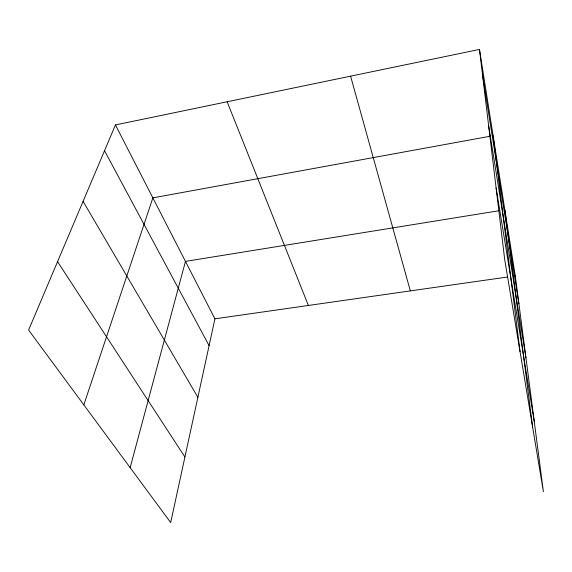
<?xml version="1.0" encoding="UTF-8"?>
<svg xmlns="http://www.w3.org/2000/svg" width="572" height="572" viewBox="0 0 572 572"><rect width="100%" height="100%" fill="white"/><g stroke="black" fill="none" stroke-linecap="round" stroke-linejoin="round"><path stroke-width="0.86" d="M115.437 124.932L214.922 318.826L170.678 522.572L28.6 330.051L115.437 124.932L479.479 49.428L515.279 275.904L543.4 491.713L504.718 259.667L479.479 49.428M130.151 467.66L185.457 261.397L498.648 210.782M83.827 404.883L152.86 197.862L490.49 136.186M214.922 318.826L507.343 277.034M513.513 276.154L515.279 275.904M57.557 261.654L184.906 457.021M83.083 201.358L197.876 397.29M104.526 150.722L209.095 345.66M227.134 101.766L308.387 305.469M350.593 76.162L410.338 290.898M496.11 187.959L534.219 421.285M488.681 126.083L525.968 357.943M482.561 75.082L518.911 303.803M504.826 209.788L532.632 427.112M493.114 135.707L520.062 351.73"/></g></svg>
